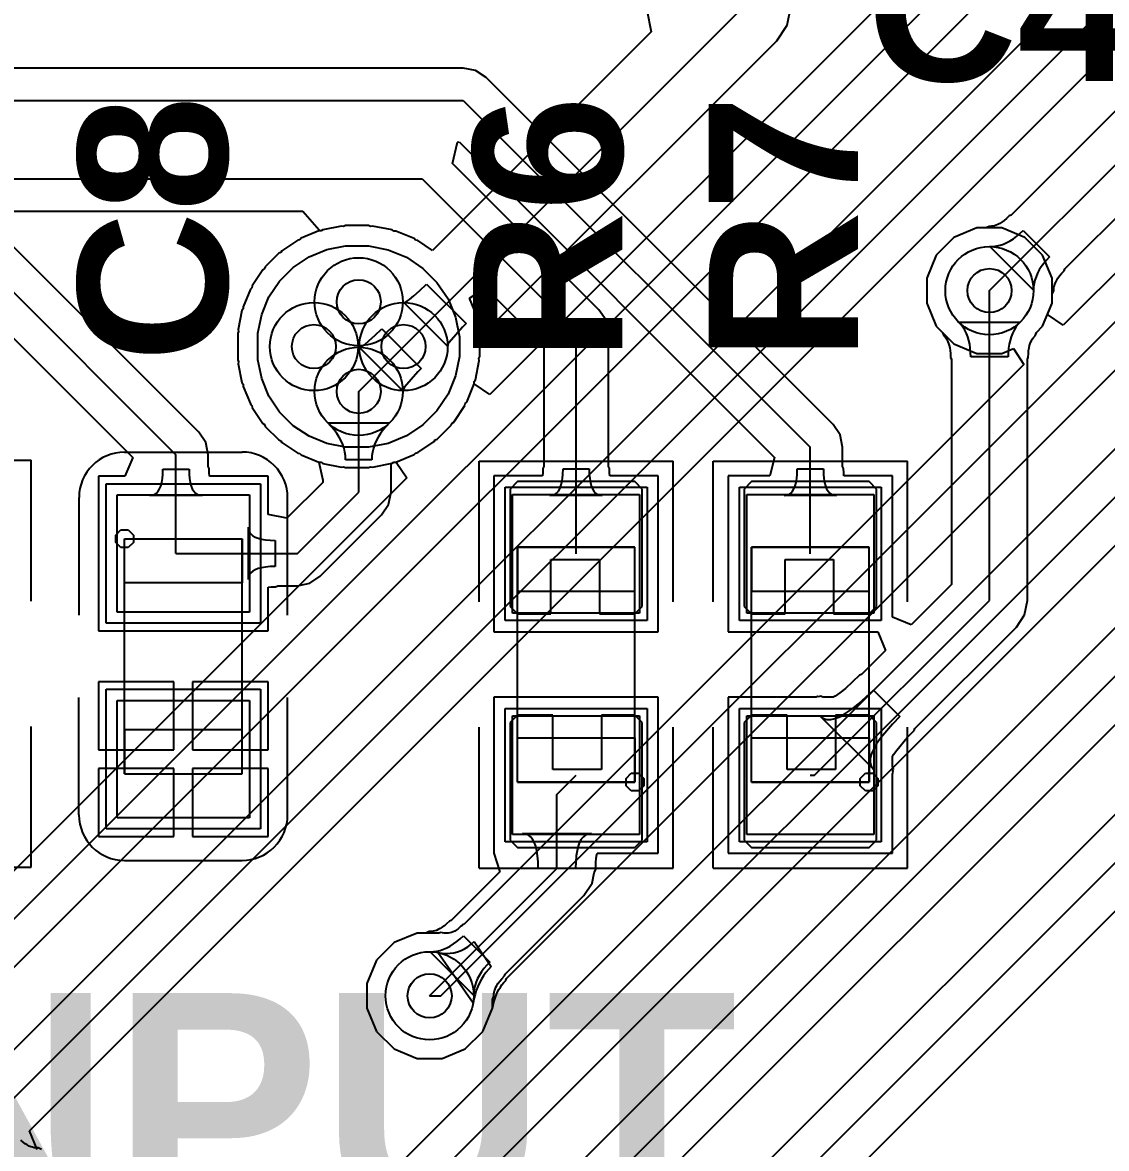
# Model space of a CAD drawing. Extents: x -53 to 82, y -68 to 38.
# Drawn here: x 26.03 to 33.41, y 8.28 to 15.95 of the extents above; entities that cross this region are included whole.
import ezdxf

# ---------------------------------------------------------------- set-up
doc = ezdxf.new("R2010")
doc.units = 0
for name, color, linetype in [('BOTTOM_LAYER', 5, 'CONTINUOUS'), ('MECHANICAL_15', 56, 'CONTINUOUS'), ('TOP_LAYER', 1, 'CONTINUOUS'), ('TOP_OVERLAY', 2, 'CONTINUOUS'), ('TOP_PASTE', 8, 'CONTINUOUS'), ('TOP_SOLDER', 216, 'CONTINUOUS')]:
    doc.layers.add(name, color=color, linetype=linetype)
doc.styles.add('ARIAL_BOLD', font='', dxfattribs={"height": 0.2})
doc.styles.get('ARIAL_BOLD').set_extended_font_data('Arial', bold=True)

msp = doc.modelspace()

# ---------------------------------------------------------------- linework, layer by layer
at = {"layer": 'BOTTOM_LAYER'}
for p, q in [((32.6136, 14.1224), (43.5456, 25.0544)), ((39.645, 23.8456), (29.2143, 13.415)), ((24.5618, 8.4328), (39.8781, 23.7491)), ((25.0663, 8.6077), (40.0429, 23.5843)), ((41.6261, 21.2039), (28.5039, 8.0817)), ((28.6004, 7.8486), (41.8592, 21.1074)), ((33.1274, 14.27), (39.9549, 21.0974)), ((28.7652, 7.6838), (42.024, 20.9426)), ((28.8798, 9.3218), (40.3352, 20.7772)), ((39.8874, 20.659), (33.116, 13.8876)), ((25.019, 7.6708), (37.7444, 20.3962)), ((29.3276, 9.44), (40.1791, 20.2915)), ((37.2399, 20.2213), (24.9225, 7.9039)), ((38.0646, 19.9397), (32.7612, 14.6362)), ((26.0804, 8.4026), (37.5695, 19.8917)), ((28.321, 13.4366), (30.9372, 16.0528)), ((30.282, 16.035), (30.3118, 15.8852)), ((31.2363, 15.9289), (31.2609, 16.0528)), ((30.3118, 15.8852), (28.8228, 14.3962)), ((31.1661, 15.8239), (31.2363, 15.9289)), ((29.1535, 13.8113), (31.1661, 15.8239)), ((28.2306, 14.5647), (28.2175, 14.5593)), ((28.3885, 14.5647), (28.2306, 14.5647)), ((28.4016, 14.5593), (28.3885, 14.5647)), ((32.6485, 14.5642), (32.638, 14.5617)), ((32.6597, 14.5679), (32.6485, 14.5642)), ((32.6717, 14.5731), (32.6597, 14.5679)), ((32.6847, 14.58), (32.6717, 14.5731)), ((32.6987, 14.5889), (32.6847, 14.58)), ((32.7137, 14.5999), (32.6987, 14.5889)), ((32.7295, 14.6133), (32.7137, 14.5999)), ((32.7487, 14.6315), (32.7295, 14.6133)), ((32.7612, 14.6362), (32.7487, 14.6315)), ((28.0504, 14.5288), (27.9302, 14.479)), ((28.0644, 14.5288), (28.0504, 14.5288)), ((28.0761, 14.5366), (28.0644, 14.5288)), ((28.2037, 14.562), (28.0761, 14.5366)), ((28.2175, 14.5593), (28.2037, 14.562)), ((28.4154, 14.562), (28.4016, 14.5593)), ((28.5479, 14.5357), (28.4154, 14.562)), ((28.5596, 14.5278), (28.5479, 14.5357)), ((28.5736, 14.5278), (28.5596, 14.5278)), ((28.6985, 14.4761), (28.5736, 14.5278)), ((32.5287, 14.5494), (32.3717, 14.4844)), ((32.5888, 14.5494), (32.5287, 14.5494)), ((32.6114, 14.5597), (32.5888, 14.5494)), ((32.6279, 14.5604), (32.6114, 14.5597)), ((32.638, 14.5617), (32.6279, 14.5604)), ((32.7765, 14.4754), (32.7989, 14.492)), ((32.7989, 14.492), (32.8211, 14.5107)), ((32.8211, 14.5107), (32.8433, 14.5317)), ((32.8433, 14.5317), (33.0229, 14.3521)), ((27.9064, 14.4663), (27.7982, 14.3941)), ((27.9202, 14.4691), (27.9064, 14.4663)), ((27.9302, 14.479), (27.9202, 14.4691)), ((28.103, 14.4018), (28.2306, 14.4272)), ((28.2306, 14.4272), (28.2956, 14.4272)), ((28.2956, 14.4272), (28.2956, 14.4272)), ((28.2956, 14.4272), (28.321, 14.4272)), ((28.321, 14.4272), (28.3885, 14.4272)), ((28.3885, 14.4272), (28.521, 14.4008)), ((28.7084, 14.4662), (28.6985, 14.4761)), ((28.7222, 14.4634), (28.7084, 14.4662)), ((28.8228, 14.3962), (28.7222, 14.4634)), ((32.3717, 14.4844), (32.2516, 14.3643)), ((32.6166, 14.4224), (32.6398, 14.4233)), ((32.9136, 14.1254), (32.6166, 14.4224)), ((32.6398, 14.4233), (32.6629, 14.4264)), ((32.6629, 14.4264), (32.6858, 14.4317)), ((32.6858, 14.4317), (32.7086, 14.4393)), ((32.7086, 14.4393), (32.7314, 14.4491)), ((32.7314, 14.4491), (32.754, 14.4612)), ((32.754, 14.4612), (32.7765, 14.4754)), ((27.7774, 14.377), (27.6854, 14.285)), ((27.7904, 14.3824), (27.7774, 14.377)), ((27.7982, 14.3941), (27.7904, 14.3824)), ((27.8746, 14.2798), (27.9828, 14.352)), ((27.9828, 14.352), (28.103, 14.4018)), ((28.521, 14.4008), (28.6458, 14.3491)), ((28.6458, 14.3491), (28.7582, 14.2741)), ((32.2516, 14.3643), (32.1866, 14.2073)), ((33.0229, 14.3521), (33.0019, 14.3299)), ((27.6683, 14.2641), (27.5961, 14.156)), ((27.68, 14.272), (27.6683, 14.2641)), ((27.6854, 14.285), (27.68, 14.272)), ((27.7826, 14.1878), (27.8746, 14.2798)), ((28.7582, 14.2741), (28.8537, 14.1786)), ((32.9524, 14.2628), (32.9403, 14.2402)), ((32.9666, 14.2853), (32.9524, 14.2628)), ((32.9832, 14.3077), (32.9666, 14.2853)), ((33.0019, 14.3299), (32.9832, 14.3077)), ((33.1045, 14.2383), (33.1227, 14.2575)), ((33.1227, 14.2575), (33.1274, 14.27)), ((27.7104, 14.0796), (27.7826, 14.1878)), ((32.1866, 14.2073), (32.1866, 14.0375)), ((32.9229, 14.1946), (32.9176, 14.1717)), ((32.9305, 14.2174), (32.9229, 14.1946)), ((32.9403, 14.2402), (32.9305, 14.2174)), ((33.0591, 14.1685), (33.0643, 14.1805)), ((33.0643, 14.1805), (33.0712, 14.1935)), ((33.0712, 14.1935), (33.0801, 14.2075)), ((33.0801, 14.2075), (33.0912, 14.2225)), ((33.0912, 14.2225), (33.1045, 14.2383)), ((27.5834, 14.1322), (27.5336, 14.012)), ((27.5933, 14.1422), (27.5834, 14.1322)), ((27.5961, 14.156), (27.5933, 14.1422)), ((28.6971, 14.0866), (28.7357, 14.1219)), ((28.7357, 14.1219), (28.7822, 14.1673)), ((28.7822, 14.1673), (29.0517, 13.8978)), ((28.8537, 14.1786), (28.9287, 14.0662)), ((32.9145, 14.1486), (32.9136, 14.1254)), ((32.9176, 14.1717), (32.9145, 14.1486)), ((33.0406, 14.0976), (33.0509, 14.1202)), ((33.0509, 14.1202), (33.0516, 14.1367)), ((33.0516, 14.1367), (33.0529, 14.1468)), ((33.0529, 14.1468), (33.0554, 14.1573)), ((33.0554, 14.1573), (33.0591, 14.1685)), ((27.6606, 13.9594), (27.7104, 14.0796)), ((28.6288, 14.0414), (28.6352, 14.0426)), ((28.9258, 13.7444), (28.6288, 14.0414)), ((28.6352, 14.0426), (28.6437, 14.0463)), ((28.6437, 14.0463), (28.6541, 14.0526)), ((28.6541, 14.0526), (28.6665, 14.0614)), ((28.6665, 14.0614), (28.6971, 14.0866)), ((28.9287, 14.0662), (28.9804, 13.9414)), ((32.1866, 14.0375), (32.2516, 13.8805)), ((33.0083, 13.9596), (33.0406, 14.0375)), ((33.0406, 14.0375), (33.0406, 14.0976)), ((27.5258, 13.9862), (27.5004, 13.8587)), ((27.5336, 13.998), (27.5258, 13.9862)), ((27.5336, 14.012), (27.5336, 13.998)), ((27.6352, 13.8318), (27.6606, 13.9594)), ((33.116, 13.8876), (33.0083, 13.9596)), ((28.9804, 13.9414), (29.0068, 13.8089)), ((29.0517, 13.8978), (29.0277, 13.8736)), ((32.2516, 13.8805), (32.3717, 13.7604)), ((27.5031, 13.8449), (27.4977, 13.8318)), ((27.4977, 13.8318), (27.4977, 13.651)), ((27.5004, 13.8587), (27.5031, 13.8449)), ((27.6352, 13.7668), (27.6352, 13.8318)), ((28.3923, 13.7818), (28.4309, 13.8171)), ((28.4309, 13.8171), (28.4774, 13.8625)), ((28.4774, 13.8625), (28.7469, 13.593)), ((29.0277, 13.8736), (28.937, 13.7697)), ((29.0068, 13.8089), (29.0068, 13.7414)), ((29.1443, 13.796), (29.1494, 13.8012)), ((29.1494, 13.8012), (29.1535, 13.8113)), ((27.6352, 13.716), (27.6352, 13.7668)), ((28.324, 13.7366), (28.3304, 13.7378)), ((28.621, 13.4396), (28.324, 13.7366)), ((28.3304, 13.7378), (28.3389, 13.7415)), ((28.3389, 13.7415), (28.3493, 13.7478)), ((28.3493, 13.7478), (28.3617, 13.7566)), ((28.3617, 13.7566), (28.3923, 13.7818)), ((28.927, 13.7508), (28.9258, 13.7444)), ((28.9307, 13.7593), (28.927, 13.7508)), ((28.937, 13.7697), (28.9307, 13.7593)), ((29.0068, 13.7414), (29.0068, 13.6739)), ((29.1443, 13.6739), (29.1443, 13.796)), ((32.3717, 13.7604), (32.5287, 13.6954)), ((32.6985, 13.6954), (32.7764, 13.7277)), ((32.7764, 13.7277), (32.8484, 13.62)), ((27.4977, 13.651), (27.5031, 13.6379)), ((27.6352, 13.651), (27.6352, 13.716)), ((27.6352, 13.716), (27.6352, 13.716)), ((27.6606, 13.5234), (27.6352, 13.651)), ((29.0068, 13.6739), (28.9804, 13.5414)), ((29.1153, 13.5145), (29.1416, 13.647)), ((29.1389, 13.6608), (29.1443, 13.6739)), ((29.1416, 13.647), (29.1389, 13.6608)), ((32.5287, 13.6954), (32.6985, 13.6954)), ((27.5031, 13.6379), (27.5004, 13.6241)), ((27.5004, 13.6241), (27.5258, 13.4965)), ((28.7229, 13.5688), (28.6322, 13.4649)), ((28.7469, 13.593), (28.7229, 13.5688)), ((32.8484, 13.62), (29.0359, 9.8075)), ((27.5258, 13.4965), (27.5336, 13.4848)), ((27.7104, 13.4032), (27.6606, 13.5234)), ((28.9804, 13.5414), (28.9287, 13.4166)), ((29.1074, 13.5028), (29.1153, 13.5145)), ((29.1074, 13.4887), (29.1074, 13.5028)), ((27.5336, 13.4848), (27.5336, 13.4708)), ((27.5336, 13.4708), (27.5834, 13.3506)), ((28.6222, 13.446), (28.621, 13.4396)), ((28.6259, 13.4545), (28.6222, 13.446)), ((28.6322, 13.4649), (28.6259, 13.4545)), ((28.9287, 13.4166), (28.8537, 13.3042)), ((29.1067, 13.4869), (29.1074, 13.4887)), ((29.2143, 13.415), (29.1067, 13.4869)), ((27.5834, 13.3506), (27.5933, 13.3406)), ((27.5933, 13.3406), (27.5961, 13.3268)), ((27.7826, 13.295), (27.7104, 13.4032)), ((27.5961, 13.3268), (27.6683, 13.2186)), ((27.8746, 13.203), (27.7826, 13.295)), ((28.8537, 13.3042), (28.7582, 13.2087)), ((27.6683, 13.2186), (27.68, 13.2108)), ((27.68, 13.2108), (27.6854, 13.1978)), ((27.6854, 13.1978), (27.7774, 13.1058)), ((27.9828, 13.1308), (27.8746, 13.203)), ((28.7582, 13.2087), (28.6458, 13.1337)), ((28.103, 13.081), (27.9828, 13.1308)), ((28.6458, 13.1337), (28.521, 13.082)), ((27.7774, 13.1058), (27.7904, 13.1004)), ((27.7904, 13.1004), (27.7982, 13.0887)), ((27.7982, 13.0887), (27.9064, 13.0165)), ((28.2306, 13.0556), (28.103, 13.081)), ((28.2956, 13.0556), (28.2306, 13.0556)), ((28.321, 13.0556), (28.2956, 13.0556)), ((28.3885, 13.0556), (28.321, 13.0556)), ((28.321, 13.0556), (28.321, 13.0556)), ((28.521, 13.082), (28.3885, 13.0556)), ((27.9064, 13.0165), (27.9202, 13.0137)), ((27.9202, 13.0137), (27.9302, 13.0038)), ((27.9302, 13.0038), (28.0504, 12.954)), ((28.0504, 12.954), (28.0644, 12.954)), ((28.0644, 12.954), (28.0761, 12.9462)), ((28.5479, 12.9471), (28.5596, 12.955)), ((28.5596, 12.955), (28.5736, 12.955)), ((28.5736, 12.955), (28.5755, 12.9557)), ((28.5755, 12.9557), (28.6474, 12.848)), ((28.0761, 12.9462), (28.2037, 12.9208)), ((28.2037, 12.9208), (28.2175, 12.9235)), ((28.2175, 12.9235), (28.2306, 12.9181)), ((28.2306, 12.9181), (28.3885, 12.9181)), ((28.3885, 12.9181), (28.4016, 12.9235)), ((28.4016, 12.9235), (28.4154, 12.9208)), ((28.4154, 12.9208), (28.5479, 12.9471)), ((28.6474, 12.848), (24.7367, 8.9373)), ((34.4147, 12.7733), (28.8087, 7.1673)), ((28.9052, 6.9342), (34.5795, 12.6085)), ((29.07, 6.7694), (34.6761, 12.3754)), ((34.811, 11.8996), (29.2913, 6.3799)), ((29.3878, 6.1468), (34.9758, 11.7348)), ((29.5526, 5.982), (35.0723, 11.5017)), ((28.7187, 9.7488), (28.5617, 9.6838)), ((28.8666, 9.7488), (28.7187, 9.7488)), ((28.8807, 9.7523), (28.8666, 9.7488)), ((28.9027, 9.749), (28.8807, 9.7523)), ((28.9172, 9.7482), (28.9027, 9.749)), ((28.9302, 9.7487), (28.9172, 9.7482)), ((28.9418, 9.7504), (28.9302, 9.7487)), ((28.9528, 9.7531), (28.9418, 9.7504)), ((28.9634, 9.757), (28.9528, 9.7531)), ((28.9741, 9.7623), (28.9634, 9.757)), ((28.9852, 9.7692), (28.9741, 9.7623)), ((28.997, 9.7782), (28.9852, 9.7692)), ((29.0135, 9.7935), (28.997, 9.7782)), ((29.0237, 9.7972), (29.0135, 9.7935)), ((29.0298, 9.8063), (29.0237, 9.7972)), ((29.0359, 9.8075), (29.0298, 9.8063)), ((28.5617, 9.6838), (28.4416, 9.5637)), ((29.0636, 9.6561), (29.0855, 9.6729)), ((29.0855, 9.6729), (29.1066, 9.6923)), ((29.1066, 9.6923), (29.2222, 9.5206)), ((29.0992, 9.2709), (28.8604, 9.6164)), ((28.8604, 9.6164), (28.8886, 9.6122)), ((28.8886, 9.6122), (28.9159, 9.6106)), ((28.9159, 9.6106), (28.9425, 9.6116)), ((28.9425, 9.6116), (28.9683, 9.6153)), ((28.9683, 9.6153), (28.9933, 9.6216)), ((28.9933, 9.6216), (29.0175, 9.6305)), ((29.0175, 9.6305), (29.041, 9.642)), ((29.041, 9.642), (29.0636, 9.6561)), ((28.4416, 9.5637), (28.3766, 9.4067)), ((29.2222, 9.5206), (29.2036, 9.5007)), ((29.1562, 9.4342), (29.1432, 9.4098)), ((29.1706, 9.4575), (29.1562, 9.4342)), ((29.1864, 9.4796), (29.1706, 9.4575)), ((29.2036, 9.5007), (29.1864, 9.4796)), ((29.3226, 9.4266), (29.3276, 9.44)), ((28.3766, 9.4067), (28.3766, 9.2369)), ((29.1214, 9.3576), (29.1126, 9.3298)), ((29.1316, 9.3843), (29.1214, 9.3576)), ((29.1432, 9.4098), (29.1316, 9.3843)), ((29.2665, 9.349), (29.2754, 9.3657)), ((29.2754, 9.3657), (29.2851, 9.3813)), ((29.2851, 9.3813), (29.2956, 9.3961)), ((29.2956, 9.3961), (29.3071, 9.4101)), ((29.3071, 9.4101), (29.3226, 9.4266)), ((28.8036, 9.3218), (28.8798, 9.3218)), ((29.1052, 9.3009), (29.0992, 9.2709)), ((29.1126, 9.3298), (29.1052, 9.3009)), ((29.2393, 9.2705), (29.2448, 9.2921)), ((29.2448, 9.2921), (29.2512, 9.3123)), ((29.2512, 9.3123), (29.2585, 9.3313)), ((29.2585, 9.3313), (29.2665, 9.349)), ((28.3766, 9.2369), (28.4416, 9.0799)), ((29.1656, 9.0799), (29.2306, 9.2369)), ((29.2306, 9.2389), (29.2341, 9.2441)), ((29.2306, 9.2369), (29.2306, 9.2389)), ((29.2341, 9.2441), (29.2393, 9.2705)), ((28.4416, 9.0799), (28.5617, 8.9598)), ((29.0455, 8.9598), (29.1656, 9.0799)), ((28.5617, 8.9598), (28.7187, 8.8948)), ((28.7187, 8.8948), (28.8885, 8.8948)), ((28.8885, 8.8948), (29.0455, 8.9598)), ((26.133, 8.2756), (26.0804, 8.4026))]:
    msp.add_line(p, q, dxfattribs=at)
for centre, radius in [((32.6136, 14.1224), 0.3), ((28.321, 14.0462), 0.3), ((32.6136, 14.1224), 0.15), ((28.321, 14.0462), 0.15), ((28.0162, 13.7414), 0.3), ((28.6258, 13.7414), 0.3), ((28.0162, 13.7414), 0.15), ((28.6258, 13.7414), 0.15), ((28.321, 13.4366), 0.3), ((28.321, 13.4366), 0.15), ((28.8036, 9.3218), 0.3), ((28.8036, 9.3218), 0.15)]:
    msp.add_circle(centre, radius, dxfattribs=at)
at = {"layer": 'MECHANICAL_15'}
for p, q in [((26.6672, 12.4581), (26.7023, 12.4933)), ((26.6672, 12.4085), (26.6672, 12.4581)), ((26.7023, 12.4933), (26.7271, 12.4933)), ((26.7271, 12.4933), (26.752, 12.4933)), ((26.7272, 12.4332), (27.5272, 12.4332)), ((26.7272, 10.8332), (26.7272, 12.4332)), ((26.7272, 12.4332), (26.7272, 12.4332)), ((26.7272, 12.4332), (27.5272, 12.4332)), ((26.7272, 12.1332), (26.7272, 12.4332)), ((26.752, 12.4933), (26.7871, 12.4581)), ((26.7871, 12.4581), (26.7871, 12.4085)), ((27.5272, 10.8332), (27.5272, 12.4332)), ((27.5272, 12.4332), (27.5272, 12.1332)), ((26.7023, 12.3733), (26.6672, 12.4085)), ((26.7271, 12.3733), (26.7023, 12.3733)), ((26.7271, 12.3733), (26.7271, 12.3733)), ((26.752, 12.3733), (26.7271, 12.3733)), ((26.7871, 12.4085), (26.752, 12.3733)), ((29.4006, 12.3769), (30.2006, 12.3769)), ((29.4006, 10.7769), (29.4006, 12.3769)), ((30.2006, 12.3769), (29.4006, 12.3769)), ((29.4006, 12.3769), (29.4006, 12.0769)), ((30.2006, 10.7769), (30.2006, 12.3769)), ((30.2006, 12.3769), (30.2006, 12.3769)), ((30.2006, 12.0769), (30.2006, 12.3769)), ((30.9944, 12.3769), (31.7944, 12.3769)), ((30.9944, 10.7769), (30.9944, 12.3769)), ((31.7944, 12.3769), (30.9944, 12.3769)), ((30.9944, 12.3769), (30.9944, 12.0769)), ((31.7944, 10.7769), (31.7944, 12.3769)), ((31.7944, 12.3769), (31.7944, 12.3769)), ((31.7944, 12.0769), (31.7944, 12.3769)), ((27.5272, 12.1332), (26.7272, 12.1332)), ((29.4006, 12.0769), (30.2006, 12.0769)), ((30.9944, 12.0769), (31.7944, 12.0769)), ((27.5272, 11.1332), (26.7272, 11.1332)), ((26.7272, 11.1332), (26.7272, 10.8332)), ((27.5272, 10.8332), (27.5272, 11.1332)), ((29.4006, 10.7769), (29.4006, 11.0769)), ((29.4006, 11.0769), (30.2006, 11.0769)), ((30.2006, 11.0769), (30.2006, 10.7769)), ((30.9944, 10.7769), (30.9944, 11.0769)), ((30.9944, 11.0769), (31.7944, 11.0769)), ((31.7944, 11.0769), (31.7944, 10.7769)), ((26.7272, 10.8332), (27.5272, 10.8332)), ((26.7272, 10.8332), (26.7272, 10.8332)), ((26.7272, 10.8332), (27.5272, 10.8332)), ((30.1407, 10.8017), (30.1758, 10.8368)), ((30.1758, 10.8368), (30.2007, 10.8368)), ((30.2007, 10.8368), (30.2007, 10.8368)), ((30.2007, 10.8368), (30.2255, 10.8368)), ((30.2255, 10.8368), (30.2606, 10.8017)), ((31.7345, 10.8017), (31.7696, 10.8368)), ((31.7696, 10.8368), (31.7945, 10.8368)), ((31.7945, 10.8368), (31.7945, 10.8368)), ((31.7945, 10.8368), (31.8193, 10.8368)), ((31.8193, 10.8368), (31.8544, 10.8017)), ((29.4006, 10.7769), (30.2006, 10.7769)), ((30.2006, 10.7769), (29.4006, 10.7769)), ((30.1407, 10.752), (30.1407, 10.8017)), ((30.1758, 10.7169), (30.1407, 10.752)), ((30.2006, 10.7769), (30.2006, 10.7769)), ((30.2606, 10.752), (30.2255, 10.7169)), ((30.2606, 10.8017), (30.2606, 10.752)), ((30.9944, 10.7769), (31.7944, 10.7769)), ((31.7944, 10.7769), (30.9944, 10.7769)), ((31.7345, 10.752), (31.7345, 10.8017)), ((31.7696, 10.7169), (31.7345, 10.752)), ((31.7944, 10.7769), (31.7944, 10.7769)), ((31.8544, 10.752), (31.8193, 10.7169)), ((31.8544, 10.8017), (31.8544, 10.752)), ((30.2007, 10.7169), (30.1758, 10.7169)), ((30.2255, 10.7169), (30.2007, 10.7169)), ((31.7945, 10.7169), (31.7696, 10.7169)), ((31.8193, 10.7169), (31.7945, 10.7169))]:
    msp.add_line(p, q, dxfattribs=at)
at = {"layer": 'TOP_LAYER'}
for p, q in [((29.0326, 15.6379), (25.8145, 15.6379)), ((29.1168, 15.6212), (29.0326, 15.6379)), ((29.1882, 15.5735), (29.1168, 15.6212)), ((31.5501, 13.2116), (29.1882, 15.5735)), ((23.0124, 15.4178), (29.0326, 15.4178)), ((29.0326, 15.4178), (31.3944, 13.056)), ((28.9598, 14.9887), (28.9929, 15.1321)), ((28.9929, 15.1321), (29.0037, 15.1354)), ((29.0037, 15.1354), (31.1515, 12.9875)), ((29.9563, 13.9923), (28.9598, 14.9887)), ((22.86, 14.8844), (28.7528, 14.8844)), ((28.7528, 14.8844), (29.8006, 13.8366)), ((25.8634, 14.6643), (27.9409, 14.6643)), ((27.9409, 14.6643), (28.0515, 14.5373)), ((27.2329, 13.1597), (25.8859, 14.5067)), ((28.0504, 14.5288), (27.9302, 14.479)), ((28.0515, 14.5373), (28.0504, 14.5288)), ((32.5287, 14.5494), (32.3717, 14.4844)), ((32.6985, 14.5494), (32.5287, 14.5494)), ((32.8555, 14.4844), (32.6985, 14.5494)), ((27.9064, 14.4663), (27.7982, 14.3941)), ((27.9202, 14.4691), (27.9064, 14.4663)), ((27.9302, 14.479), (27.9202, 14.4691)), ((28.103, 14.4018), (28.2306, 14.4272)), ((28.2306, 14.4272), (28.2956, 14.4272)), ((28.2956, 14.4272), (28.2956, 14.4272)), ((28.2956, 14.4272), (28.321, 14.4272)), ((28.321, 14.4272), (28.3885, 14.4272)), ((28.3885, 14.4272), (28.521, 14.4008)), ((32.3717, 14.4844), (32.2516, 14.3643)), ((32.9756, 14.3643), (32.8555, 14.4844)), ((25.7302, 14.351), (27.0772, 13.004)), ((27.7774, 14.377), (27.6854, 14.285)), ((27.7904, 14.3824), (27.7774, 14.377)), ((27.7982, 14.3941), (27.7904, 14.3824)), ((27.8746, 14.2798), (27.9828, 14.352)), ((27.9828, 14.352), (28.103, 14.4018)), ((28.521, 14.4008), (28.6458, 14.3491)), ((28.6458, 14.3491), (28.7582, 14.2741)), ((32.2516, 14.3643), (32.1866, 14.2073)), ((33.0406, 14.2073), (32.9756, 14.3643)), ((27.6683, 14.2641), (27.5961, 14.156)), ((27.68, 14.272), (27.6683, 14.2641)), ((27.6854, 14.285), (27.68, 14.272)), ((27.7826, 14.1878), (27.8746, 14.2798)), ((28.7582, 14.2741), (28.8537, 14.1786)), ((27.7104, 14.0796), (27.7826, 14.1878)), ((32.1866, 14.2073), (32.1866, 14.0375)), ((33.0406, 14.0375), (33.0406, 14.2073)), ((25.639, 14.1309), (26.7827, 12.9872)), ((27.5834, 14.1322), (27.5336, 14.012)), ((27.5933, 14.1422), (27.5834, 14.1322)), ((27.5961, 14.156), (27.5933, 14.1422)), ((28.8537, 14.1786), (28.9287, 14.0662)), ((29.0758, 14.0705), (29.1834, 14.1425)), ((29.1834, 14.1425), (29.5805, 13.7454)), ((32.6136, 12.014), (32.6136, 14.1224)), ((27.6606, 13.9594), (27.7104, 14.0796)), ((28.9287, 14.0662), (28.9804, 13.9414)), ((29.1074, 13.994), (29.0758, 14.0705)), ((32.1866, 14.0375), (32.2516, 13.8805)), ((32.9756, 13.8805), (33.0406, 14.0375)), ((27.5258, 13.9862), (27.5004, 13.8587)), ((27.5336, 13.998), (27.5258, 13.9862)), ((27.5336, 14.012), (27.5336, 13.998)), ((27.6352, 13.8318), (27.6606, 13.9594)), ((29.1074, 13.98), (29.1074, 13.994)), ((29.1153, 13.9683), (29.1074, 13.98)), ((29.1416, 13.8358), (29.1153, 13.9683)), ((30.004, 13.9208), (29.9563, 13.9923)), ((28.9804, 13.9414), (29.0068, 13.8089)), ((30.0207, 13.8366), (30.004, 13.9208)), ((32.2516, 13.8805), (32.2942, 13.838)), ((32.4194, 13.8911), (32.4036, 13.9082)), ((32.4036, 13.9082), (32.8236, 13.9082)), ((32.4335, 13.8726), (32.4194, 13.8911)), ((32.8078, 13.8911), (32.7937, 13.8726)), ((32.8236, 13.9082), (32.8078, 13.8911)), ((32.933, 13.838), (32.9756, 13.8805)), ((27.5031, 13.8449), (27.4977, 13.8318)), ((27.4977, 13.8318), (27.4977, 13.651)), ((27.5004, 13.8587), (27.5031, 13.8449)), ((27.6352, 13.7668), (27.6352, 13.8318)), ((29.0068, 13.8089), (29.0068, 13.7414)), ((29.1389, 13.822), (29.1416, 13.8358)), ((29.1443, 13.8089), (29.1389, 13.822)), ((29.1443, 13.6739), (29.1443, 13.8089)), ((29.8006, 12.3303), (29.8006, 13.8366)), ((30.0207, 12.9258), (30.0207, 13.8366)), ((32.2942, 13.838), (32.3028, 13.8147)), ((32.3028, 13.8147), (32.314, 13.8026)), ((32.314, 13.8026), (32.3202, 13.7945)), ((32.4459, 13.8526), (32.4335, 13.8726)), ((32.4567, 13.8311), (32.4459, 13.8526)), ((32.4659, 13.8081), (32.4567, 13.8311)), ((32.4733, 13.7836), (32.4659, 13.8081)), ((32.7613, 13.8081), (32.7539, 13.7836)), ((32.7705, 13.8311), (32.7613, 13.8081)), ((32.7813, 13.8526), (32.7705, 13.8311)), ((32.7937, 13.8726), (32.7813, 13.8526)), ((32.907, 13.7945), (32.9132, 13.8026)), ((32.9132, 13.8026), (32.9244, 13.8147)), ((32.9244, 13.8147), (32.933, 13.838)), ((27.6352, 13.716), (27.6352, 13.7668)), ((29.0068, 13.7414), (29.0068, 13.6739)), ((29.5805, 13.7454), (29.5805, 12.9258)), ((32.3202, 13.7945), (32.3259, 13.7853)), ((32.3259, 13.7853), (32.3312, 13.7748)), ((32.3312, 13.7748), (32.336, 13.7626)), ((32.336, 13.7626), (32.3403, 13.7485)), ((32.3403, 13.7485), (32.3439, 13.7323)), ((32.3439, 13.7323), (32.3467, 13.7139)), ((32.4791, 13.7576), (32.4733, 13.7836)), ((32.4833, 13.7301), (32.4791, 13.7576)), ((32.4858, 13.7011), (32.4833, 13.7301)), ((32.7439, 13.7301), (32.7414, 13.7011)), ((32.7481, 13.7576), (32.7439, 13.7301)), ((32.7539, 13.7836), (32.7481, 13.7576)), ((32.8805, 13.7139), (32.8833, 13.7323)), ((32.8833, 13.7323), (32.8869, 13.7485)), ((32.8869, 13.7485), (32.8912, 13.7626)), ((32.8912, 13.7626), (32.896, 13.7748)), ((32.896, 13.7748), (32.9013, 13.7853)), ((32.9013, 13.7853), (32.907, 13.7945)), ((27.4977, 13.651), (27.5031, 13.6379)), ((27.6352, 13.651), (27.6352, 13.716)), ((27.6352, 13.716), (27.6352, 13.716)), ((27.6606, 13.5234), (27.6352, 13.651)), ((29.0068, 13.6739), (28.9804, 13.5414)), ((29.1153, 13.5145), (29.1416, 13.647)), ((29.1389, 13.6608), (29.1443, 13.6739)), ((29.1416, 13.647), (29.1389, 13.6608)), ((32.3467, 13.7139), (32.3485, 13.6933)), ((32.3485, 13.6933), (32.3492, 13.6669)), ((32.3492, 13.6669), (32.3546, 13.6547)), ((32.3546, 13.6547), (32.3546, 12.1213)), ((32.4866, 13.6706), (32.4858, 13.7011)), ((32.7406, 13.6706), (32.4866, 13.6706)), ((32.7414, 13.7011), (32.7406, 13.6706)), ((32.8726, 13.6547), (32.878, 13.6669)), ((32.8726, 12.014), (32.8726, 13.6547)), ((32.878, 13.6669), (32.8787, 13.6933)), ((32.8787, 13.6933), (32.8805, 13.7139)), ((27.5031, 13.6379), (27.5004, 13.6241)), ((27.5004, 13.6241), (27.5258, 13.4965)), ((27.5258, 13.4965), (27.5336, 13.4848)), ((27.7104, 13.4032), (27.6606, 13.5234)), ((28.9804, 13.5414), (28.9287, 13.4166)), ((29.1074, 13.5028), (29.1153, 13.5145)), ((29.1074, 13.4887), (29.1074, 13.5028)), ((27.5336, 13.4848), (27.5336, 13.4708)), ((27.5336, 13.4708), (27.5834, 13.3506)), ((28.321, 12.7508), (28.321, 13.4366)), ((28.9287, 13.4166), (28.8537, 13.3042)), ((29.0557, 13.3639), (29.1074, 13.4887)), ((27.5834, 13.3506), (27.5933, 13.3406)), ((27.5933, 13.3406), (27.5961, 13.3268)), ((27.7826, 13.295), (27.7104, 13.4032)), ((28.968, 13.2279), (29.043, 13.3402)), ((29.043, 13.3402), (29.0458, 13.354)), ((29.0458, 13.354), (29.0557, 13.3639)), ((27.5961, 13.3268), (27.6683, 13.2186)), ((27.8746, 13.203), (27.7826, 13.295)), ((28.8537, 13.3042), (28.7582, 13.2087)), ((27.6683, 13.2186), (27.68, 13.2108)), ((27.68, 13.2108), (27.6854, 13.1978)), ((27.6854, 13.1978), (27.7774, 13.1058)), ((27.9828, 13.1308), (27.8746, 13.203)), ((28.134, 13.1985), (28.111, 13.2224)), ((28.111, 13.2224), (28.531, 13.2224)), ((28.1546, 13.1743), (28.134, 13.1985)), ((28.508, 13.1985), (28.4874, 13.1743)), ((28.531, 13.2224), (28.508, 13.1985)), ((28.7582, 13.2087), (28.6458, 13.1337)), ((28.8554, 13.1115), (28.9509, 13.207)), ((28.9509, 13.207), (28.9563, 13.22)), ((28.9563, 13.22), (28.968, 13.2279)), ((31.5978, 13.1402), (31.5501, 13.2116)), ((27.2806, 13.0882), (27.2329, 13.1597)), ((28.103, 13.081), (27.9828, 13.1308)), ((28.1728, 13.1498), (28.1546, 13.1743)), ((28.1885, 13.125), (28.1728, 13.1498)), ((28.2018, 13.0999), (28.1885, 13.125)), ((28.4535, 13.125), (28.4402, 13.0999)), ((28.4692, 13.1498), (28.4535, 13.125)), ((28.4874, 13.1743), (28.4692, 13.1498)), ((28.6458, 13.1337), (28.521, 13.082)), ((28.8424, 13.1061), (28.8554, 13.1115)), ((31.6145, 13.056), (31.5978, 13.1402)), ((27.2973, 13.004), (27.2806, 13.0882)), ((27.7774, 13.1058), (27.7904, 13.1004)), ((27.7904, 13.1004), (27.7982, 13.0887)), ((27.7982, 13.0887), (27.9064, 13.0165)), ((28.2306, 13.0556), (28.103, 13.081)), ((28.2127, 13.0746), (28.2018, 13.0999)), ((28.2212, 13.0489), (28.2127, 13.0746)), ((28.2273, 13.0229), (28.2212, 13.0489)), ((28.2956, 13.0556), (28.2306, 13.0556)), ((28.321, 13.0556), (28.2956, 13.0556)), ((28.3885, 13.0556), (28.321, 13.0556)), ((28.321, 13.0556), (28.321, 13.0556)), ((28.521, 13.082), (28.3885, 13.0556)), ((28.4208, 13.0489), (28.4147, 13.0229)), ((28.4293, 13.0746), (28.4208, 13.0489)), ((28.4402, 13.0999), (28.4293, 13.0746)), ((28.7222, 13.0194), (28.8345, 13.0944)), ((28.8345, 13.0944), (28.8424, 13.1061)), ((31.3944, 12.3303), (31.3944, 13.056)), ((31.6145, 12.9258), (31.6145, 13.056)), ((26.7827, 12.9872), (26.7301, 12.8602)), ((27.0772, 12.3332), (27.0772, 13.004)), ((27.2973, 12.9254), (27.2973, 13.004)), ((27.9064, 13.0165), (27.9202, 13.0137)), ((27.9202, 13.0137), (27.9302, 13.0038)), ((27.9302, 13.0038), (28.0504, 12.954)), ((28.0504, 12.954), (28.0757, 12.8316)), ((28.2309, 12.9966), (28.2273, 13.0229)), ((28.2321, 12.9701), (28.2309, 12.9966)), ((28.4099, 12.9701), (28.2321, 12.9701)), ((28.4111, 12.9966), (28.4099, 12.9701)), ((28.4147, 13.0229), (28.4111, 12.9966)), ((28.5479, 12.9471), (28.5596, 12.955)), ((28.5596, 12.955), (28.5736, 12.955)), ((28.5736, 12.955), (28.6985, 13.0067)), ((28.6985, 13.0067), (28.7084, 13.0166)), ((28.7084, 13.0166), (28.7222, 13.0194)), ((31.1515, 12.9875), (31.1194, 12.8605)), ((26.9874, 12.8736), (26.9883, 12.908)), ((26.9883, 12.908), (27.1661, 12.908)), ((27.1661, 12.908), (27.167, 12.8736)), ((27.3035, 12.9115), (27.2973, 12.9254)), ((27.3043, 12.8814), (27.3035, 12.9115)), ((27.3061, 12.8602), (27.3043, 12.8814)), ((28.5411, 12.9458), (28.5479, 12.9471)), ((28.5411, 12.7508), (28.5411, 12.9458)), ((29.5735, 12.8817), (29.5717, 12.8605)), ((29.5743, 12.9118), (29.5735, 12.8817)), ((29.5805, 12.9258), (29.5743, 12.9118)), ((29.7108, 12.8739), (29.7117, 12.9083)), ((29.7117, 12.9083), (29.8895, 12.9083)), ((29.8895, 12.9083), (29.8904, 12.8739)), ((30.0269, 12.9118), (30.0207, 12.9258)), ((30.0277, 12.8817), (30.0269, 12.9118)), ((30.0295, 12.8605), (30.0277, 12.8817)), ((31.3046, 12.8739), (31.3055, 12.9083)), ((31.3055, 12.9083), (31.4833, 12.9083)), ((31.4833, 12.9083), (31.4842, 12.8739)), ((31.6207, 12.9118), (31.6145, 12.9258)), ((31.6215, 12.8817), (31.6207, 12.9118)), ((31.6233, 12.8605), (31.6215, 12.8817)), ((26.7301, 12.8602), (26.5502, 12.8602)), ((26.5502, 12.8602), (26.5502, 11.8062)), ((26.9741, 12.7922), (26.9803, 12.8157)), ((26.9803, 12.8157), (26.9847, 12.8429)), ((26.9847, 12.8429), (26.9874, 12.8736)), ((27.167, 12.8736), (27.1697, 12.8429)), ((27.1697, 12.8429), (27.1741, 12.8157)), ((27.1741, 12.8157), (27.1803, 12.7922)), ((27.7042, 12.8602), (27.3061, 12.8602)), ((27.7042, 12.5991), (27.7042, 12.8602)), ((28.0757, 12.8168), (27.8312, 12.5723)), ((28.0757, 12.8316), (28.0757, 12.8168)), ((29.5717, 12.8605), (29.2416, 12.8605)), ((29.2416, 12.8605), (29.2416, 11.8001)), ((29.6975, 12.7925), (29.7037, 12.816)), ((29.7037, 12.816), (29.7081, 12.8432)), ((29.7081, 12.8432), (29.7108, 12.8739)), ((29.8904, 12.8739), (29.8931, 12.8432)), ((29.8931, 12.8432), (29.8975, 12.816)), ((29.8975, 12.816), (29.9037, 12.7925)), ((30.3596, 12.8605), (30.0295, 12.8605)), ((30.3596, 11.8001), (30.3596, 12.8605)), ((31.1194, 12.8605), (30.8354, 12.8605)), ((30.8354, 12.8605), (30.8354, 11.8001)), ((31.2913, 12.7925), (31.2975, 12.816)), ((31.2975, 12.816), (31.3019, 12.8432)), ((31.3019, 12.8432), (31.3046, 12.8739)), ((31.4842, 12.8739), (31.4869, 12.8432)), ((31.4869, 12.8432), (31.4913, 12.816)), ((31.4913, 12.816), (31.4975, 12.7925)), ((31.9534, 12.8605), (31.6233, 12.8605)), ((31.9534, 11.8997), (31.9534, 12.8605)), ((26.6772, 11.9332), (26.6772, 12.7332)), ((26.6772, 12.7332), (27.5772, 12.7332)), ((26.8994, 12.7271), (26.9163, 12.7289)), ((27.255, 12.7271), (26.8994, 12.7271)), ((26.9163, 12.7289), (26.9314, 12.7344)), ((26.9314, 12.7344), (26.9447, 12.7434)), ((26.9447, 12.7434), (26.9563, 12.7561)), ((26.9563, 12.7561), (26.9661, 12.7723)), ((26.9661, 12.7723), (26.9741, 12.7922)), ((27.1803, 12.7922), (27.1883, 12.7723)), ((27.1883, 12.7723), (27.1981, 12.7561)), ((27.1981, 12.7561), (27.2097, 12.7434)), ((27.2097, 12.7434), (27.223, 12.7344)), ((27.223, 12.7344), (27.2381, 12.7289)), ((27.2381, 12.7289), (27.255, 12.7271)), ((27.5772, 12.7332), (27.5772, 11.9332)), ((27.9034, 12.3332), (28.321, 12.7508)), ((28.5244, 12.6666), (28.5411, 12.7508)), ((29.3686, 11.9271), (29.3686, 12.7335)), ((29.3686, 12.7335), (30.2326, 12.7335)), ((29.6228, 12.7274), (29.6397, 12.7292)), ((29.9784, 12.7274), (29.6228, 12.7274)), ((29.6397, 12.7292), (29.6548, 12.7347)), ((29.6548, 12.7347), (29.6681, 12.7437)), ((29.6681, 12.7437), (29.6797, 12.7564)), ((29.6797, 12.7564), (29.6895, 12.7726)), ((29.6895, 12.7726), (29.6975, 12.7925)), ((29.9037, 12.7925), (29.9117, 12.7726)), ((29.9117, 12.7726), (29.9215, 12.7564)), ((29.9215, 12.7564), (29.9331, 12.7437)), ((29.9331, 12.7437), (29.9464, 12.7347)), ((29.9464, 12.7347), (29.9615, 12.7292)), ((29.9615, 12.7292), (29.9784, 12.7274)), ((30.2326, 12.7335), (30.2326, 11.9271)), ((30.9624, 11.9271), (30.9624, 12.7335)), ((30.9624, 12.7335), (31.8264, 12.7335)), ((31.2166, 12.7274), (31.2335, 12.7292)), ((31.5722, 12.7274), (31.2166, 12.7274)), ((31.2335, 12.7292), (31.2486, 12.7347)), ((31.2486, 12.7347), (31.2619, 12.7437)), ((31.2619, 12.7437), (31.2735, 12.7564)), ((31.2735, 12.7564), (31.2833, 12.7726)), ((31.2833, 12.7726), (31.2913, 12.7925)), ((31.4975, 12.7925), (31.5055, 12.7726)), ((31.5055, 12.7726), (31.5153, 12.7564)), ((31.5153, 12.7564), (31.5269, 12.7437)), ((31.5269, 12.7437), (31.5402, 12.7347)), ((31.5402, 12.7347), (31.5553, 12.7292)), ((31.5553, 12.7292), (31.5722, 12.7274)), ((31.8264, 12.7335), (31.8264, 11.9271)), ((28.4767, 12.5951), (28.5244, 12.6666)), ((27.8312, 12.5723), (27.7042, 12.5991)), ((28.0591, 12.1776), (28.4767, 12.5951)), ((27.5711, 12.1554), (27.5711, 12.511)), ((27.5711, 12.511), (27.5729, 12.4941)), ((27.5729, 12.4941), (27.5783, 12.479)), ((27.5783, 12.479), (27.5874, 12.4657)), ((27.5874, 12.4657), (27.6, 12.4541)), ((27.6, 12.4541), (27.6163, 12.4443)), ((27.6163, 12.4443), (27.6362, 12.4363)), ((27.6362, 12.4363), (27.6597, 12.4301)), ((27.6597, 12.4301), (27.6868, 12.4257)), ((27.6868, 12.4257), (27.7176, 12.423)), ((27.7176, 12.423), (27.752, 12.4221)), ((27.752, 12.4221), (27.752, 12.2443)), ((27.0772, 12.3332), (27.9034, 12.3332)), ((27.5783, 12.1874), (27.5729, 12.1723)), ((27.5874, 12.2008), (27.5783, 12.1874)), ((27.6, 12.2123), (27.5874, 12.2008)), ((27.6163, 12.2221), (27.6, 12.2123)), ((27.6362, 12.2301), (27.6163, 12.2221)), ((27.6597, 12.2363), (27.6362, 12.2301)), ((27.6868, 12.2408), (27.6597, 12.2363)), ((27.7176, 12.2434), (27.6868, 12.2408)), ((27.752, 12.2443), (27.7176, 12.2434)), ((27.5729, 12.1723), (27.5711, 12.1554)), ((27.7555, 12.1069), (27.7694, 12.1131)), ((27.7694, 12.1131), (27.9034, 12.1131)), ((27.9034, 12.1131), (27.9877, 12.1299)), ((27.9877, 12.1299), (28.0591, 12.1776)), ((32.3546, 12.1213), (32.0804, 11.847)), ((27.7042, 12.1043), (27.7253, 12.1061)), ((27.7042, 11.8062), (27.7042, 12.1043)), ((27.7253, 12.1061), (27.7555, 12.1069)), ((31.4232, 10.8236), (32.6136, 12.014)), ((32.8529, 11.9149), (32.8726, 12.014)), ((27.5772, 11.9332), (26.6772, 11.9332)), ((30.2326, 11.9271), (29.3686, 11.9271)), ((31.8264, 11.9271), (30.9624, 11.9271)), ((32.0804, 11.847), (31.9534, 11.8997)), ((32.7967, 11.8309), (32.8529, 11.9149)), ((26.5502, 11.8062), (27.7042, 11.8062)), ((32.1069, 11.141), (32.7967, 11.8309)), ((29.2416, 11.8001), (30.3596, 11.8001)), ((30.8354, 11.8001), (31.8538, 11.8001)), ((31.8538, 11.8001), (31.9064, 11.6731)), ((31.9064, 11.6731), (31.742, 11.5086)), ((31.7298, 11.5041), (31.6329, 11.4141)), ((31.742, 11.5086), (31.7298, 11.5041)), ((27.0637, 11.4602), (26.5502, 11.4602)), ((26.5502, 11.4602), (26.5502, 10.9967)), ((27.0637, 10.9967), (27.0637, 11.4602)), ((27.7042, 11.4602), (27.1907, 11.4602)), ((27.1907, 11.4602), (27.1907, 10.9967)), ((27.7042, 10.9967), (27.7042, 11.4602)), ((30.3596, 11.3538), (29.2416, 11.3538)), ((29.2416, 11.3538), (29.2416, 10.2933)), ((30.3596, 10.2933), (30.3596, 11.3538)), ((31.4333, 11.3538), (30.8354, 11.3538)), ((30.8354, 11.3538), (30.8354, 10.2933)), ((31.4427, 11.3595), (31.4333, 11.3538)), ((31.4537, 11.3569), (31.4427, 11.3595)), ((31.4641, 11.3612), (31.4537, 11.3569)), ((31.4821, 11.3538), (31.4641, 11.3612)), ((31.5494, 11.3538), (31.4821, 11.3538)), ((31.5631, 11.3616), (31.5494, 11.3538)), ((31.5956, 11.3842), (31.5631, 11.3616)), ((31.6329, 11.4141), (31.5956, 11.3842)), ((31.7228, 11.31), (31.8234, 11.4034)), ((31.8234, 11.4034), (32.003, 11.2238)), ((26.6772, 10.5332), (26.6772, 11.3332)), ((26.6772, 11.3332), (27.5772, 11.3332)), ((27.5772, 11.3332), (27.5772, 10.5332)), ((31.6366, 11.2453), (31.6779, 11.274)), ((31.6779, 11.274), (31.7228, 11.31)), ((29.3686, 10.4203), (29.3686, 11.2268)), ((29.3686, 11.2268), (30.2326, 11.2268)), ((30.2326, 11.2268), (30.2326, 10.4203)), ((30.9624, 10.4203), (30.9624, 11.2268)), ((30.9624, 11.2268), (31.8264, 11.2268)), ((31.8234, 10.8645), (31.4641, 11.2238)), ((31.4641, 11.2238), (31.4839, 11.2094)), ((31.4839, 11.2094), (31.5072, 11.2022)), ((31.5072, 11.2022), (31.5342, 11.2022)), ((31.5342, 11.2022), (31.5647, 11.2094)), ((31.5647, 11.2094), (31.5988, 11.2238)), ((31.5988, 11.2238), (31.6366, 11.2453)), ((31.8264, 11.2268), (31.8264, 10.4203)), ((32.003, 11.2238), (31.9527, 11.1717)), ((31.9527, 11.1717), (31.8736, 11.0783)), ((32.0547, 11.0794), (32.1019, 11.1283)), ((32.1019, 11.1283), (32.1069, 11.141)), ((31.8736, 11.0783), (31.8449, 11.037)), ((31.9828, 10.9945), (32.0547, 11.0794)), ((26.5502, 10.9967), (27.0637, 10.9967)), ((27.1907, 10.9967), (27.7042, 10.9967)), ((31.809, 10.9651), (31.8018, 10.9346)), ((31.8234, 10.9992), (31.809, 10.9651)), ((31.8449, 11.037), (31.8234, 10.9992)), ((31.9534, 10.9498), (31.9612, 10.9635)), ((31.9612, 10.9635), (31.9828, 10.9945)), ((31.8018, 10.9346), (31.8018, 10.9076)), ((31.8018, 10.9076), (31.809, 10.8843)), ((31.9534, 10.8825), (31.9534, 10.9498)), ((27.0637, 10.8697), (26.5502, 10.8697)), ((26.5502, 10.8697), (26.5502, 10.4062)), ((27.0637, 10.4062), (27.0637, 10.8697)), ((27.7042, 10.8697), (27.1907, 10.8697)), ((27.1907, 10.8697), (27.1907, 10.4062)), ((27.7042, 10.4062), (27.7042, 10.8697)), ((29.6699, 10.6929), (29.8006, 10.8236)), ((31.3944, 10.8236), (31.4232, 10.8236)), ((31.809, 10.8843), (31.8234, 10.8645)), ((31.9608, 10.8645), (31.9534, 10.8825)), ((31.9534, 10.8337), (31.9591, 10.8431)), ((31.9534, 10.2933), (31.9534, 10.8337)), ((31.9565, 10.8541), (31.9608, 10.8645)), ((31.9591, 10.8431), (31.9565, 10.8541)), ((29.6699, 10.1881), (29.6699, 10.6929)), ((27.5772, 10.5332), (26.6772, 10.5332)), ((29.4552, 10.424), (29.4347, 10.4264)), ((29.4347, 10.4264), (29.9052, 10.4264)), ((29.9052, 10.4264), (29.8846, 10.424)), ((26.5502, 10.4062), (27.0637, 10.4062)), ((27.1907, 10.4062), (27.7042, 10.4062)), ((30.2326, 10.4203), (29.3686, 10.4203)), ((29.4736, 10.4169), (29.4552, 10.424)), ((29.4899, 10.405), (29.4736, 10.4169)), ((29.5039, 10.3883), (29.4899, 10.405)), ((29.5159, 10.3668), (29.5039, 10.3883)), ((29.5256, 10.3406), (29.5159, 10.3668)), ((29.824, 10.3668), (29.8142, 10.3406)), ((29.8359, 10.3883), (29.824, 10.3668)), ((29.85, 10.405), (29.8359, 10.3883)), ((29.8662, 10.4169), (29.85, 10.405)), ((29.8846, 10.424), (29.8662, 10.4169)), ((31.8264, 10.4203), (30.9624, 10.4203)), ((29.2416, 10.2933), (29.2416, 10.2933)), ((29.2416, 10.2933), (29.2819, 10.1663)), ((29.5332, 10.3097), (29.5256, 10.3406)), ((29.5386, 10.2739), (29.5332, 10.3097)), ((29.5418, 10.2334), (29.5386, 10.2739)), ((29.8012, 10.2739), (29.798, 10.2334)), ((29.8067, 10.3097), (29.8012, 10.2739)), ((29.8142, 10.3406), (29.8067, 10.3097)), ((29.9379, 10.2581), (29.9417, 10.283)), ((29.9417, 10.283), (29.9442, 10.2933)), ((29.9442, 10.2933), (30.3596, 10.2933)), ((30.8354, 10.2933), (31.9534, 10.2933)), ((29.5429, 10.1881), (29.5418, 10.2334)), ((29.798, 10.2334), (29.7969, 10.1881)), ((29.9343, 10.1848), (29.9353, 10.2263)), ((29.9353, 10.2263), (29.9379, 10.2581)), ((28.8036, 9.3218), (29.6699, 10.1881)), ((29.2819, 10.1663), (28.9512, 9.8356)), ((29.7969, 10.1881), (29.5429, 10.1881)), ((29.9092, 10.089), (29.9233, 10.1598)), ((29.9233, 10.1598), (29.9343, 10.1848)), ((29.853, 10.005), (29.9092, 10.089)), ((29.3174, 9.4694), (29.853, 10.005)), ((28.9195, 9.8127), (28.9037, 9.7993)), ((28.9387, 9.8309), (28.9195, 9.8127)), ((28.9512, 9.8356), (28.9387, 9.8309)), ((28.7187, 9.7488), (28.5617, 9.6838)), ((28.7788, 9.7488), (28.7187, 9.7488)), ((28.8014, 9.7591), (28.7788, 9.7488)), ((28.8179, 9.7598), (28.8014, 9.7591)), ((28.828, 9.7611), (28.8179, 9.7598)), ((28.8385, 9.7636), (28.828, 9.7611)), ((28.8497, 9.7673), (28.8385, 9.7636)), ((28.8617, 9.7725), (28.8497, 9.7673)), ((28.8747, 9.7794), (28.8617, 9.7725)), ((28.8887, 9.7883), (28.8747, 9.7794)), ((28.9037, 9.7993), (28.8887, 9.7883)), ((28.5617, 9.6838), (28.4416, 9.5637)), ((28.9214, 9.6485), (28.944, 9.6606)), ((28.944, 9.6606), (28.9665, 9.6748)), ((28.9665, 9.6748), (28.9889, 9.6914)), ((28.9889, 9.6914), (29.0111, 9.7101)), ((29.0111, 9.7101), (29.0333, 9.7311)), ((29.0333, 9.7311), (29.2129, 9.5515)), ((28.8066, 9.6218), (28.8298, 9.6227)), ((29.1036, 9.3248), (28.8066, 9.6218)), ((28.8298, 9.6227), (28.8529, 9.6258)), ((28.8529, 9.6258), (28.8758, 9.6311)), ((28.8758, 9.6311), (28.8986, 9.6387)), ((28.8986, 9.6387), (28.9214, 9.6485)), ((28.4416, 9.5637), (28.3766, 9.4067)), ((29.1732, 9.5071), (29.1566, 9.4847)), ((29.1919, 9.5293), (29.1732, 9.5071)), ((29.2129, 9.5515), (29.1919, 9.5293)), ((29.1303, 9.4396), (29.1205, 9.4168)), ((29.1424, 9.4622), (29.1303, 9.4396)), ((29.1566, 9.4847), (29.1424, 9.4622)), ((29.2812, 9.4219), (29.2945, 9.4377)), ((29.2945, 9.4377), (29.3127, 9.4569)), ((29.3127, 9.4569), (29.3174, 9.4694)), ((28.3766, 9.4067), (28.3766, 9.2369)), ((29.1076, 9.3711), (29.1045, 9.348)), ((29.1129, 9.394), (29.1076, 9.3711)), ((29.1205, 9.4168), (29.1129, 9.394)), ((29.2429, 9.3462), (29.2454, 9.3567)), ((29.2454, 9.3567), (29.2491, 9.3679)), ((29.2491, 9.3679), (29.2543, 9.3799)), ((29.2543, 9.3799), (29.2612, 9.3929)), ((29.2612, 9.3929), (29.2701, 9.4069)), ((29.2701, 9.4069), (29.2812, 9.4219)), ((29.1045, 9.348), (29.1036, 9.3248)), ((29.2306, 9.297), (29.2409, 9.3196)), ((29.2306, 9.2369), (29.2306, 9.297)), ((29.2409, 9.3196), (29.2416, 9.3361)), ((29.2416, 9.3361), (29.2429, 9.3462)), ((28.3766, 9.2369), (28.4416, 9.0799)), ((29.1656, 9.0799), (29.2306, 9.2369)), ((28.4416, 9.0799), (28.5617, 8.9598)), ((29.0455, 8.9598), (29.1656, 9.0799)), ((28.5617, 8.9598), (28.7187, 8.8948)), ((28.7187, 8.8948), (28.8885, 8.8948)), ((28.8885, 8.8948), (29.0455, 8.9598)), ((26.0365, 8.3262), (26.0207, 8.3395)), ((26.0515, 8.3151), (26.0365, 8.3262)), ((26.0655, 8.3062), (26.0515, 8.3151)), ((26.0785, 8.2993), (26.0655, 8.3062)), ((26.0905, 8.2941), (26.0785, 8.2993)), ((26.1017, 8.2904), (26.0905, 8.2941)), ((26.1122, 8.2879), (26.1017, 8.2904)), ((26.1223, 8.2866), (26.1122, 8.2879)), ((26.1388, 8.2859), (26.1223, 8.2866)), ((26.1614, 8.2756), (26.1388, 8.2859))]:
    msp.add_line(p, q, dxfattribs=at)
for centre, radius in [((32.6136, 14.1224), 0.3), ((28.321, 14.0462), 0.3), ((32.6136, 14.1224), 0.15), ((28.321, 14.0462), 0.15), ((28.0162, 13.7414), 0.3), ((28.6258, 13.7414), 0.3), ((28.0162, 13.7414), 0.15), ((28.6258, 13.7414), 0.15), ((28.321, 13.4366), 0.3), ((28.321, 13.4366), 0.15), ((28.8036, 9.3218), 0.3), ((28.8036, 9.3218), 0.15)]:
    msp.add_circle(centre, radius, dxfattribs=at)
at = {"layer": 'TOP_OVERLAY'}
for p, q in [((24.7712, 12.9675), (26.0924, 12.9675)), ((26.0924, 12.0086), (26.0924, 12.9675)), ((26.7275, 13.0231), (27.5275, 13.0231)), ((29.14, 12.0031), (29.14, 12.962)), ((29.14, 12.962), (30.4612, 12.962)), ((30.4612, 12.0031), (30.4612, 12.962)), ((30.7338, 12.0031), (30.7338, 12.962)), ((30.7338, 12.962), (32.055, 12.962)), ((32.055, 12.0031), (32.055, 12.962)), ((26.4176, 11.9134), (26.4176, 12.7134)), ((27.8373, 11.9134), (27.8373, 12.7134)), ((26.4172, 10.553), (26.4172, 11.3529)), ((27.8368, 10.553), (27.8368, 11.3529)), ((26.0924, 10.1973), (26.0924, 11.1562)), ((29.14, 10.1918), (29.14, 11.1507)), ((30.4612, 10.1918), (30.4612, 11.1507)), ((30.7338, 10.1918), (30.7338, 11.1507)), ((32.055, 10.1918), (32.055, 11.1507)), ((24.7712, 10.1973), (26.0924, 10.1973)), ((26.7269, 10.2432), (27.527, 10.2432)), ((29.14, 10.1918), (30.4612, 10.1918)), ((30.7338, 10.1918), (32.055, 10.1918))]:
    msp.add_line(p, q, dxfattribs=at)
for centre, start, end in [((26.7275, 12.7133), 90, 179.9953), ((27.5275, 12.7133), 0.0047, 90.0094), ((26.727, 10.553), 180, 270), ((27.527, 10.553), 269.9953, 0)]:
    msp.add_arc(centre, 0.3098, start, end, dxfattribs=at)
at = {"layer": 'TOP_PASTE'}
for p, q in [((29.4006, 12.8219), (29.3506, 12.7719)), ((30.2006, 12.8219), (29.4006, 12.8219)), ((30.2506, 12.7719), (30.2006, 12.8219)), ((30.9944, 12.8219), (30.9444, 12.7719)), ((31.7944, 12.8219), (30.9944, 12.8219)), ((31.8444, 12.7719), (31.7944, 12.8219)), ((26.6772, 11.9332), (26.6772, 12.7332)), ((26.6772, 12.7332), (27.5772, 12.7332)), ((27.5772, 12.7332), (27.5772, 11.9332)), ((29.3506, 12.7719), (29.3506, 11.9719)), ((30.2506, 11.9719), (30.2506, 12.7719)), ((30.9444, 12.7719), (30.9444, 11.9719)), ((31.8444, 11.9719), (31.8444, 12.7719)), ((29.6286, 11.9219), (29.6286, 12.2919)), ((29.6286, 12.2919), (29.9586, 12.2919)), ((29.9586, 12.2919), (29.9586, 11.9219)), ((31.2224, 11.9219), (31.2224, 12.2919)), ((31.2224, 12.2919), (31.5524, 12.2919)), ((31.5524, 12.2919), (31.5524, 11.9219)), ((29.3506, 11.9719), (29.4006, 11.9219)), ((30.2006, 11.9219), (30.2506, 11.9719)), ((30.9444, 11.9719), (30.9944, 11.9219)), ((31.7944, 11.9219), (31.8444, 11.9719)), ((27.5772, 11.9332), (26.6772, 11.9332)), ((29.4006, 11.9219), (29.6286, 11.9219)), ((29.9586, 11.9219), (30.2006, 11.9219)), ((30.9944, 11.9219), (31.2224, 11.9219)), ((31.5524, 11.9219), (31.7944, 11.9219)), ((26.6772, 10.5332), (26.6772, 11.3332)), ((26.6772, 11.3332), (27.5772, 11.3332)), ((27.5772, 11.3332), (27.5772, 10.5332)), ((29.4006, 11.2319), (29.3506, 11.1819)), ((29.6426, 11.2319), (29.4006, 11.2319)), ((29.6426, 10.8619), (29.6426, 11.2319)), ((30.2006, 11.2319), (29.9726, 11.2319)), ((29.9726, 11.2319), (29.9726, 10.8619)), ((30.2506, 11.1819), (30.2006, 11.2319)), ((30.9944, 11.2319), (30.9444, 11.1819)), ((31.2364, 11.2319), (30.9944, 11.2319)), ((31.2364, 10.8619), (31.2364, 11.2319)), ((31.7944, 11.2319), (31.5664, 11.2319)), ((31.5664, 11.2319), (31.5664, 10.8619)), ((31.8444, 11.1819), (31.7944, 11.2319)), ((29.3506, 11.1819), (29.3506, 10.3819)), ((30.2506, 10.3819), (30.2506, 11.1819)), ((30.9444, 11.1819), (30.9444, 10.3819)), ((31.8444, 10.3819), (31.8444, 11.1819)), ((29.9726, 10.8619), (29.6426, 10.8619)), ((31.5664, 10.8619), (31.2364, 10.8619)), ((27.5772, 10.5332), (26.6772, 10.5332)), ((29.3506, 10.3819), (29.4006, 10.3319)), ((30.2006, 10.3319), (30.2506, 10.3819)), ((30.9444, 10.3819), (30.9944, 10.3319)), ((31.7944, 10.3319), (31.8444, 10.3819)), ((29.4006, 10.3319), (30.2006, 10.3319)), ((30.9944, 10.3319), (31.7944, 10.3319))]:
    msp.add_line(p, q, dxfattribs=at)
at = {"layer": 'TOP_SOLDER'}
for p, q in [((26.6022, 11.8582), (26.6022, 12.8082)), ((26.6022, 12.8082), (27.6522, 12.8082)), ((27.6522, 12.8082), (27.6522, 11.8582)), ((29.3178, 11.8763), (29.3178, 12.7843)), ((29.3178, 12.7843), (30.2834, 12.7843)), ((30.2834, 12.7843), (30.2834, 11.8763)), ((30.9116, 11.8763), (30.9116, 12.7843)), ((30.9116, 12.7843), (31.8772, 12.7843)), ((31.8772, 12.7843), (31.8772, 11.8763)), ((27.6522, 11.8582), (26.6022, 11.8582)), ((30.2834, 11.8763), (29.3178, 11.8763)), ((31.8772, 11.8763), (30.9116, 11.8763)), ((26.6022, 10.4582), (26.6022, 11.4082)), ((26.6022, 11.4082), (27.6522, 11.4082)), ((27.6522, 11.4082), (27.6522, 10.4582)), ((29.3178, 10.3695), (29.3178, 11.2776)), ((29.3178, 11.2776), (30.2834, 11.2776)), ((30.2834, 11.2776), (30.2834, 10.3695)), ((30.9116, 10.3695), (30.9116, 11.2776)), ((30.9116, 11.2776), (31.8772, 11.2776)), ((31.8772, 11.2776), (31.8772, 10.3695)), ((27.6522, 10.4582), (26.6022, 10.4582)), ((30.2834, 10.3695), (29.3178, 10.3695)), ((31.8772, 10.3695), (30.9116, 10.3695))]:
    msp.add_line(p, q, dxfattribs=at)

# ---------------------------------------------------------------- texts
at = {"layer": 'TOP_OVERLAY', "style": 'ARIAL_BOLD'}
for s, height, p in [('C46', 1.016, (31.778, 15.5498)), ('INPUT', 1.524, (24.511, 7.8161))]:
    msp.add_text(s, height=height, dxfattribs=at).set_placement(p)
for s, p in [('C8', (27.427, 13.6342)), ('R6', (30.1151, 13.6363)), ('R7', (31.7196, 13.6405))]:
    msp.add_text(s, height=1.016, rotation=90, dxfattribs=at).set_placement(p)

doc.saveas('drawing.dxf')
